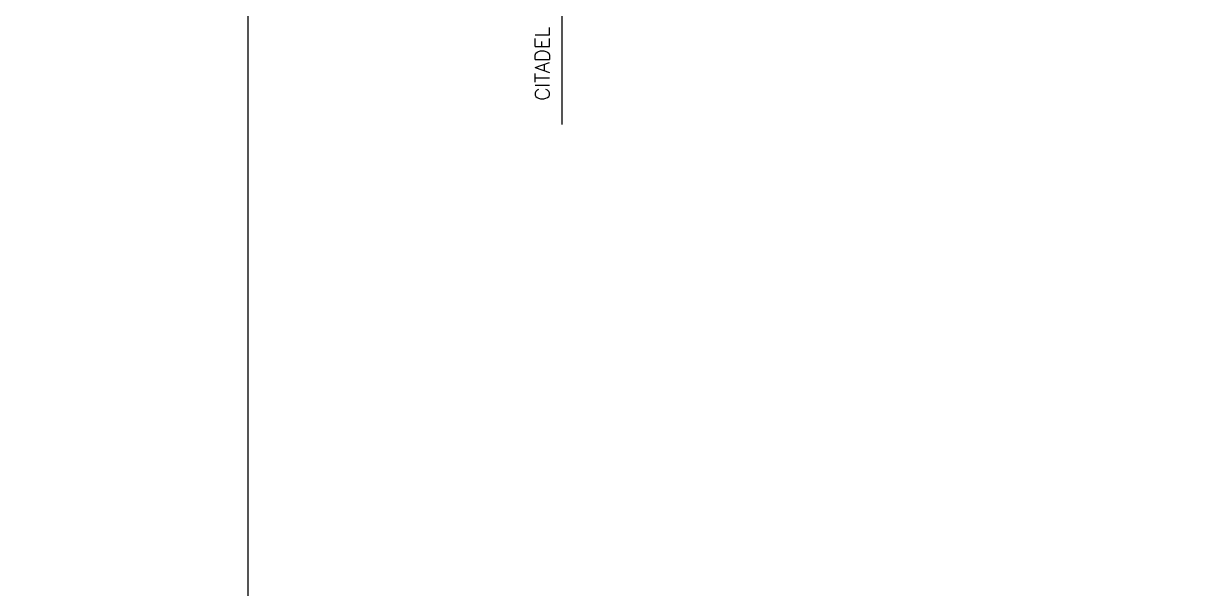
# Model space of a CAD drawing. Header units: inches. Extents: x -439515 to 171412, y -8673 to 415183.
# Drawn here: x 12225 to 31645, y 74646 to 83906 of the extents above; entities that cross this region are included whole.
import ezdxf
from ezdxf.enums import TextEntityAlignment as Align

# ---------------------------------------------------------------- set-up
doc = ezdxf.new("R2010")
doc.units = ezdxf.units.IN
doc.header["$LTSCALE"] = 700
doc.header["$MEASUREMENT"] = 0
doc.linetypes.add('DOTDASH1', pattern=[1600, 1000, -250, 100, -250])
for name, color, linetype in [('01', 7, 'Continuous'), ('2 DECK', 7, 'Continuous'), ('AP & CLS', 7, 'Continuous')]:
    doc.layers.add(name, color=color, linetype=linetype)
doc.styles.add('ROMANS', font='romans')

msp = doc.modelspace()

# ---------------------------------------------------------------- linework, layer by layer
at = {"layer": '01', "color": 4, "linetype": 'ByBlock'}
msp.add_line((21044.8, 84989.6), (21044.8, 82250.7), dxfattribs=at)
at = {"layer": '2 DECK', "color": 7}
for points in [[(17140.8, 85285.6, 0.0000254), (15900.6, 85384, 0.0002498)], [(29813.3, 84413.2, -0.0000431), (28761.2, 84466.6, -0.0001231), (27769, 84517.3, -0.0004157)]]:
    msp.add_lwpolyline(points, format="xyb", dxfattribs=at)
at = {"layer": 'AP & CLS', "color": 7, "linetype": 'DOTDASH1'}
msp.add_line((15900.6, 99956.1), (15900.6, 10589.7), dxfattribs=at)

# ---------------------------------------------------------------- texts
at = {"color": 7, "style": 'ROMANS'}
msp.add_text('CITADEL -3', height=235.78, rotation=90, dxfattribs=at).set_placement((20843.3, 84481.4), align=Align.RIGHT)

doc.saveas('drawing.dxf')
